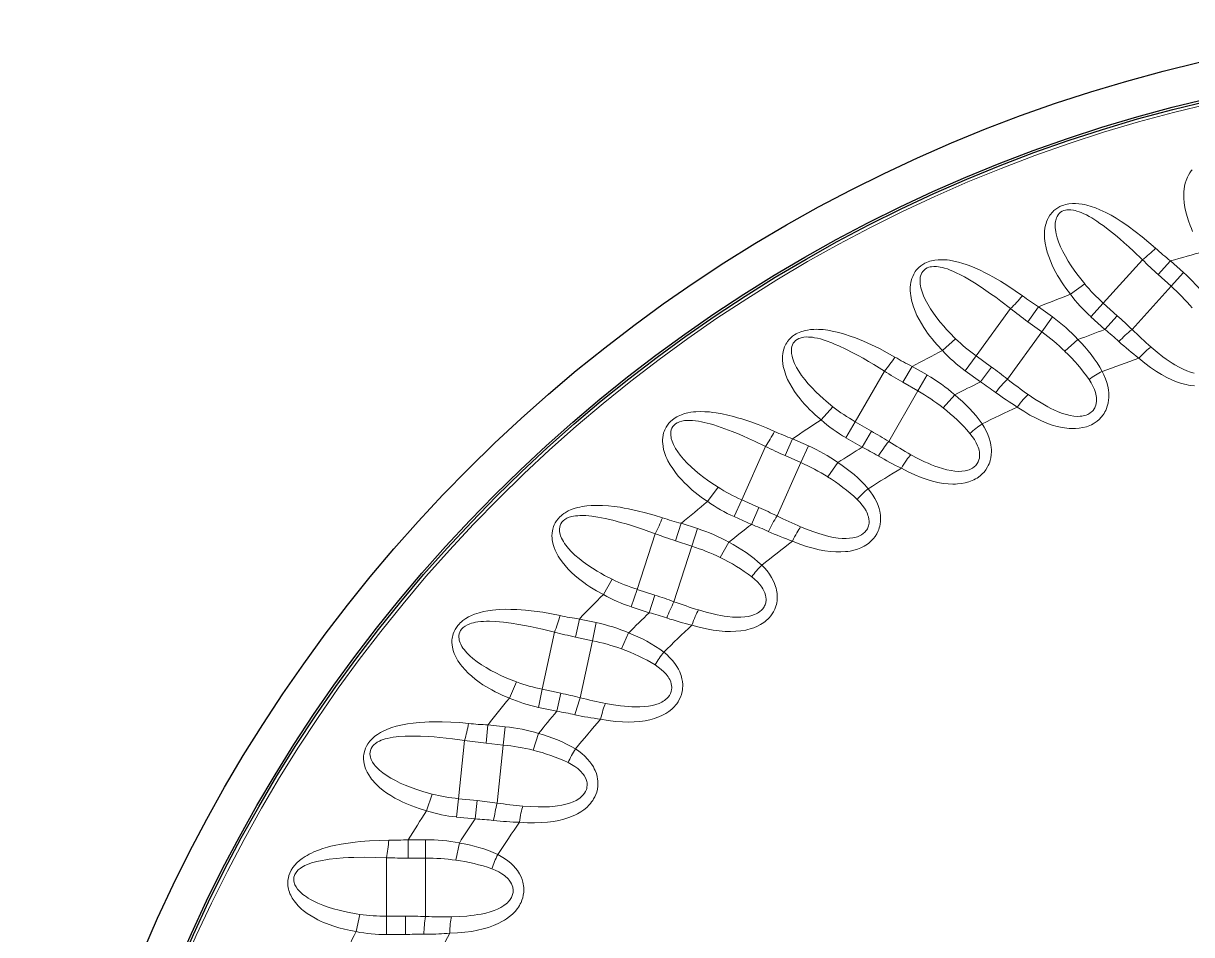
# Model space of a CAD drawing. Extents: x 0 to 297, y 0 to 535.
# Drawn here: x 124.38 to 150.37, y 514.58 to 534.83 of the extents above; entities that cross this region are included whole.
import ezdxf

# ---------------------------------------------------------------- set-up
doc = ezdxf.new("R2010")
doc.units = 0

msp = doc.modelspace()

# ---------------------------------------------------------------- linework, layer by layer
at = {"color": 7, "lineweight": 13, "ltscale": 0.032487}
for p, q in [((149.27, 529.581), (148.401, 528.615)), ((143.53, 527.105), (142.88, 525.98)), ((140.885, 525.431), (140.356, 524.244)), ((134.192, 518.894), (134.056, 517.601))]:
    msp.add_line(p, q, dxfattribs=at)
at = {"color": 7, "lineweight": 13, "ltscale": 0.01025}
for p, q in [((149.896, 529.556), (149.622, 529.251)), ((150.182, 529.299), (149.907, 528.994)), ((148.126, 528.31), (148.401, 528.615)), ((146.96, 528.534), (146.719, 528.202)), ((145.33, 527.11), (145.571, 527.442)), ((140.572, 523.699), (140.739, 524.074)), ((139.011, 523.722), (138.885, 523.332)), ((138.299, 521.735), (138.426, 522.125))]:
    msp.add_line(p, q, dxfattribs=at)
at = {"color": 7, "lineweight": 13, "ltscale": 0.009607}
for p, q in [((149.896, 529.556), (150.182, 529.299)), ((149.622, 529.251), (149.907, 528.994)), ((146.719, 528.202), (147.03, 527.976)), ((144.147, 527.211), (144.48, 527.019)), ((141.488, 525.601), (141.839, 525.444)), ((141.321, 525.226), (141.672, 525.07)), ((138.885, 523.332), (139.25, 523.213)), ((136.745, 521.594), (137.121, 521.514)), ((136.66, 521.193), (137.035, 521.113)), ((134.713, 519.241), (135.095, 519.201)), ((132.938, 516.689), (133.323, 516.689)), ((132.938, 516.279), (133.323, 516.279))]:
    msp.add_line(p, q, dxfattribs=at)
at = {"color": 7, "lineweight": 13, "ltscale": 0.009813}
for p, q in [((147.669, 528.812), (147.987, 529.043)), ((144.823, 527.562), (145.115, 527.824)), ((142.123, 526.021), (142.386, 526.312)), ((139.599, 524.206), (139.83, 524.523)), ((133.348, 517.331), (133.47, 517.704))]:
    msp.add_line(p, q, dxfattribs=at)
at = {"color": 7, "lineweight": 13, "ltscale": 0.032425}
for p, q in [((149.907, 528.994), (149.039, 528.03)), ((147.03, 527.976), (146.268, 526.927)), ((144.275, 526.664), (143.626, 525.54)), ((141.672, 525.07), (141.145, 523.885)), ((139.25, 523.213), (138.849, 521.979)), ((133.323, 516.279), (133.323, 514.982))]:
    msp.add_line(p, q, dxfattribs=at)
at = {"color": 7, "lineweight": 13, "ltscale": 0.010462}
for p, q in [((148.712, 528.335), (148.401, 528.615)), ((140.572, 523.699), (140.19, 523.87)), ((138.299, 521.735), (137.901, 521.864)), ((134.473, 517.557), (134.056, 517.601)), ((134.43, 517.15), (134.013, 517.193))]:
    msp.add_line(p, q, dxfattribs=at)
at = {"color": 7, "lineweight": 13, "ltscale": 0.032486}
for p, q in [((146.335, 528.493), (145.571, 527.442)), ((132.457, 516.289), (132.457, 514.989))]:
    msp.add_line(p, q, dxfattribs=at)
at = {"color": 7, "lineweight": 13, "ltscale": 0.009608}
for p, q in [((146.96, 528.534), (147.271, 528.308)), ((143.942, 526.856), (144.275, 526.664)), ((139.011, 523.722), (139.377, 523.603)), ((134.67, 518.833), (135.052, 518.793))]:
    msp.add_line(p, q, dxfattribs=at)
at = {"color": 7, "lineweight": 13, "ltscale": 0.010249}
for p, q in [((147.271, 528.308), (147.03, 527.976)), ((144.147, 527.211), (143.942, 526.856)), ((145.669, 526.864), (145.91, 527.196)), ((144.48, 527.019), (144.275, 526.664)), ((142.675, 525.625), (142.88, 525.98)), ((143.038, 525.415), (143.242, 525.771)), ((141.488, 525.601), (141.321, 525.226)), ((141.839, 525.444), (141.672, 525.07)), ((140.19, 523.87), (140.356, 524.244)), ((139.377, 523.603), (139.25, 523.213)), ((137.901, 521.864), (138.028, 522.254)), ((136.745, 521.594), (136.66, 521.193)), ((137.121, 521.514), (137.035, 521.113)), ((135.835, 519.631), (135.92, 520.032)), ((136.244, 519.544), (136.33, 519.945)), ((134.013, 517.193), (134.056, 517.601)), ((134.43, 517.15), (134.473, 517.557)), ((132.938, 516.689), (132.938, 516.279)), ((133.323, 516.689), (133.323, 516.279)), ((132.457, 514.579), (132.457, 514.989)), ((132.875, 514.579), (132.875, 514.989))]:
    msp.add_line(p, q, dxfattribs=at)
at = {"color": 7, "lineweight": 13, "ltscale": 0.010461}
for p, q in [((148.437, 528.03), (148.126, 528.31)), ((145.91, 527.196), (145.571, 527.442)), ((145.669, 526.864), (145.33, 527.11)), ((143.242, 525.771), (142.88, 525.98)), ((143.038, 525.415), (142.675, 525.625)), ((140.739, 524.074), (140.356, 524.244)), ((138.426, 522.125), (138.028, 522.254)), ((136.33, 519.945), (135.92, 520.032)), ((136.244, 519.544), (135.835, 519.631)), ((132.875, 514.989), (132.457, 514.989)), ((132.875, 514.579), (132.457, 514.579))]:
    msp.add_line(p, q, dxfattribs=at)
at = {"color": 7, "lineweight": 13, "ltscale": 0.010248}
msp.add_line((148.437, 528.03), (148.712, 528.335), dxfattribs=at)
at = {"color": 7, "lineweight": 13, "ltscale": 0.009748}
for p, q in [((147.837, 527.806), (147.548, 527.545)), ((145.096, 526.579), (144.835, 526.288)), ((142.497, 525.071), (142.269, 524.755)), ((137.842, 521.286), (137.684, 520.93)), ((134.076, 516.616), (133.996, 516.234))]:
    msp.add_line(p, q, dxfattribs=at)
at = {"color": 7, "lineweight": 13, "ltscale": 0.032488}
for p, q in [((138.429, 523.49), (138.028, 522.254)), ((136.19, 521.303), (135.92, 520.032))]:
    msp.add_line(p, q, dxfattribs=at)
at = {"color": 7, "lineweight": 13, "ltscale": 0.009749}
msp.add_line((140.07, 523.301), (139.876, 522.963), dxfattribs=at)
at = {"color": 7, "lineweight": 13, "ltscale": 0.009814}
for p, q in [((137.279, 522.137), (137.475, 522.477)), ((135.188, 519.837), (135.347, 520.195)), ((131.781, 514.646), (131.863, 515.03))]:
    msp.add_line(p, q, dxfattribs=at)
at = {"color": 7, "lineweight": 13, "ltscale": 0.032426}
msp.add_line((137.035, 521.113), (136.766, 519.844), dxfattribs=at)
at = {"color": 7, "lineweight": 13, "ltscale": 0.010251}
for p, q in [((134.713, 519.241), (134.67, 518.833)), ((135.095, 519.201), (135.052, 518.793))]:
    msp.add_line(p, q, dxfattribs=at)
at = {"color": 7, "lineweight": 13, "ltscale": 0.009747}
msp.add_line((135.837, 519.05), (135.717, 518.678), dxfattribs=at)
at = {"color": 7, "lineweight": 13, "ltscale": 0.032424}
msp.add_line((135.052, 518.793), (134.917, 517.503), dxfattribs=at)
at = {"color": 7, "lineweight": 13, "ltscale": 0.002061}
msp.add_line((133.323, 514.982), (133.405, 514.979), dxfattribs=at)
at = {"color": 7, "lineweight": 13, "ltscale": 0.002076}
msp.add_line((133.284, 514.588), (133.367, 514.588), dxfattribs=at)
at = {"color": 7, "lineweight": 13}
for points in [[(150.38, 531.578), (150.357, 531.553), (150.324, 531.51), (150.296, 531.464), (150.271, 531.417), (150.255, 531.381), (150.241, 531.344), (150.221, 531.28), (150.207, 531.215), (150.197, 531.148), (150.193, 531.1), (150.19, 531.052), (150.19, 530.999), (150.192, 530.946), (150.201, 530.845), (150.216, 530.743), (150.237, 530.642), (150.264, 530.542), (150.295, 530.443), (150.331, 530.345), (150.359, 530.275), (150.388, 530.206)], [(149.565, 529.836), (149.417, 529.967), (149.267, 530.092), (149.113, 530.211), (148.957, 530.326), (148.877, 530.38), (148.797, 530.434), (148.687, 530.502), (148.575, 530.568), (148.46, 530.628), (148.392, 530.662), (148.323, 530.693), (148.229, 530.731), (148.132, 530.765), (148.033, 530.793), (147.981, 530.805), (147.929, 530.814), (147.857, 530.824), (147.785, 530.829), (147.712, 530.828), (147.635, 530.821), (147.596, 530.815), (147.558, 530.806), (147.521, 530.796), (147.485, 530.784), (147.435, 530.762), (147.387, 530.736), (147.342, 530.706), (147.301, 530.673), (147.276, 530.648), (147.252, 530.623), (147.23, 530.596), (147.21, 530.568), (147.182, 530.522), (147.158, 530.474), (147.138, 530.425), (147.126, 530.387), (147.116, 530.349), (147.103, 530.283), (147.096, 530.216), (147.093, 530.149), (147.094, 530.101), (147.096, 530.053), (147.101, 530), (147.109, 529.948), (147.128, 529.848), (147.154, 529.748), (147.186, 529.65), (147.223, 529.553), (147.264, 529.458), (147.31, 529.364), (147.345, 529.298), (147.382, 529.232), (147.424, 529.162), (147.468, 529.092), (147.516, 529.02), (147.565, 528.95), (147.669, 528.812)], [(149.27, 529.581), (149.073, 529.77), (148.97, 529.865), (148.867, 529.957), (148.769, 530.042), (148.671, 530.124), (148.535, 530.234), (148.397, 530.339), (148.327, 530.389), (148.257, 530.437), (148.142, 530.51), (148.084, 530.543), (148.026, 530.575), (147.966, 530.604), (147.907, 530.63), (147.861, 530.648), (147.814, 530.663), (147.774, 530.674), (147.735, 530.683), (147.676, 530.69), (147.618, 530.692), (147.59, 530.69), (147.562, 530.685), (147.521, 530.674), (147.482, 530.657), (147.448, 530.635), (147.417, 530.608), (147.393, 530.578), (147.373, 530.545), (147.357, 530.51), (147.349, 530.485), (147.342, 530.459), (147.336, 530.427), (147.333, 530.394), (147.331, 530.334), (147.333, 530.292), (147.337, 530.25), (147.344, 530.204), (147.353, 530.158), (147.377, 530.068), (147.406, 529.979), (147.45, 529.871), (147.501, 529.764), (147.557, 529.657), (147.619, 529.552), (147.685, 529.448), (147.756, 529.345), (147.811, 529.269), (147.868, 529.193), (147.987, 529.043)], [(146.602, 528.778), (146.441, 528.892), (146.278, 529.001), (146.113, 529.104), (145.946, 529.201), (145.861, 529.248), (145.775, 529.292), (145.659, 529.349), (145.54, 529.402), (145.42, 529.451), (145.349, 529.477), (145.277, 529.5), (145.179, 529.529), (145.079, 529.552), (144.978, 529.569), (144.925, 529.576), (144.872, 529.58), (144.8, 529.582), (144.727, 529.579), (144.655, 529.571), (144.58, 529.556), (144.541, 529.546), (144.504, 529.533), (144.469, 529.519), (144.434, 529.503), (144.387, 529.477), (144.342, 529.446), (144.3, 529.411), (144.263, 529.374), (144.24, 529.347), (144.219, 529.319), (144.2, 529.29), (144.183, 529.26), (144.16, 529.211), (144.141, 529.161), (144.127, 529.11), (144.119, 529.071), (144.113, 529.032), (144.107, 528.965), (144.106, 528.898), (144.11, 528.831), (144.116, 528.783), (144.124, 528.736), (144.134, 528.684), (144.147, 528.632), (144.177, 528.535), (144.213, 528.439), (144.255, 528.344), (144.302, 528.252), (144.353, 528.161), (144.408, 528.073), (144.45, 528.011), (144.493, 527.95), (144.543, 527.884), (144.594, 527.819), (144.649, 527.753), (144.706, 527.688), (144.823, 527.562)], [(146.335, 528.493), (146.119, 528.661), (146.007, 528.745), (145.894, 528.826), (145.789, 528.9), (145.683, 528.971), (145.536, 529.066), (145.387, 529.156), (145.313, 529.199), (145.237, 529.239), (145.116, 529.299), (145.055, 529.327), (144.993, 529.352), (144.931, 529.375), (144.869, 529.394), (144.822, 529.407), (144.774, 529.417), (144.733, 529.424), (144.693, 529.429), (144.634, 529.43), (144.576, 529.426), (144.548, 529.42), (144.52, 529.413), (144.481, 529.398), (144.444, 529.377), (144.412, 529.351), (144.385, 529.321), (144.364, 529.289), (144.348, 529.254), (144.336, 529.217), (144.33, 529.191), (144.326, 529.165), (144.323, 529.133), (144.323, 529.1), (144.327, 529.039), (144.334, 528.998), (144.342, 528.957), (144.354, 528.912), (144.368, 528.867), (144.401, 528.78), (144.44, 528.695), (144.495, 528.592), (144.556, 528.491), (144.624, 528.391), (144.696, 528.292), (144.773, 528.196), (144.853, 528.101), (144.916, 528.03), (144.981, 527.961), (145.115, 527.824)], [(143.765, 527.416), (143.593, 527.513), (143.42, 527.604), (143.245, 527.689), (143.068, 527.768), (142.979, 527.806), (142.889, 527.841), (142.768, 527.885), (142.644, 527.926), (142.519, 527.961), (142.446, 527.98), (142.372, 527.996), (142.272, 528.014), (142.17, 528.027), (142.067, 528.033), (142.014, 528.034), (141.961, 528.033), (141.889, 528.027), (141.817, 528.017), (141.746, 528.002), (141.673, 527.979), (141.636, 527.964), (141.6, 527.948), (141.566, 527.93), (141.534, 527.911), (141.489, 527.879), (141.448, 527.844), (141.41, 527.805), (141.377, 527.764), (141.357, 527.735), (141.339, 527.705), (141.323, 527.674), (141.309, 527.642), (141.291, 527.591), (141.278, 527.54), (141.269, 527.487), (141.265, 527.448), (141.263, 527.409), (141.264, 527.341), (141.271, 527.275), (141.282, 527.208), (141.293, 527.161), (141.305, 527.115), (141.321, 527.065), (141.339, 527.015), (141.379, 526.921), (141.425, 526.829), (141.477, 526.739), (141.533, 526.652), (141.593, 526.568), (141.657, 526.485), (141.705, 526.428), (141.755, 526.372), (141.811, 526.311), (141.868, 526.252), (141.93, 526.192), (141.993, 526.133), (142.123, 526.021)], [(143.53, 527.105), (143.297, 527.25), (143.177, 527.321), (143.057, 527.39), (142.944, 527.452), (142.831, 527.512), (142.675, 527.591), (142.518, 527.665), (142.439, 527.7), (142.36, 527.732), (142.233, 527.779), (142.169, 527.8), (142.106, 527.819), (142.042, 527.835), (141.978, 527.848), (141.929, 527.856), (141.88, 527.861), (141.839, 527.863), (141.798, 527.864), (141.74, 527.859), (141.683, 527.848), (141.655, 527.84), (141.629, 527.83), (141.591, 527.811), (141.557, 527.786), (141.528, 527.757), (141.504, 527.725), (141.486, 527.69), (141.474, 527.654), (141.465, 527.616), (141.462, 527.59), (141.461, 527.563), (141.462, 527.531), (141.465, 527.498), (141.476, 527.438), (141.486, 527.398), (141.499, 527.358), (141.516, 527.314), (141.534, 527.271), (141.576, 527.188), (141.624, 527.107), (141.689, 527.011), (141.761, 526.916), (141.838, 526.824), (141.921, 526.734), (142.007, 526.646), (142.097, 526.56), (142.167, 526.496), (142.239, 526.434), (142.386, 526.312)], [(150.42, 527.058), (150.342, 527.08), (150.261, 527.109), (150.177, 527.145), (150.088, 527.19), (149.995, 527.243), (149.932, 527.282), (149.866, 527.326), (149.798, 527.373), (149.727, 527.425), (149.598, 527.526), (149.463, 527.64)], [(150.429, 526.779), (150.343, 526.787), (150.293, 526.795), (150.242, 526.805), (150.138, 526.832), (150.031, 526.868), (149.922, 526.912), (149.811, 526.965), (149.698, 527.027), (149.582, 527.098), (149.454, 527.184), (149.325, 527.281), (149.192, 527.39)], [(148.377, 527.098), (148.414, 527.019), (148.449, 526.936), (148.477, 526.851), (148.499, 526.768), (148.513, 526.69), (148.52, 526.618), (148.522, 526.553), (148.521, 526.508), (148.518, 526.466), (148.506, 526.393), (148.49, 526.328), (148.47, 526.272), (148.454, 526.233), (148.436, 526.198), (148.417, 526.165), (148.397, 526.134), (148.353, 526.078), (148.306, 526.03), (148.263, 525.993), (148.218, 525.96), (148.172, 525.932), (148.137, 525.914), (148.101, 525.897), (148.063, 525.882), (148.024, 525.869), (147.946, 525.848), (147.865, 525.835), (147.781, 525.828), (147.694, 525.827), (147.643, 525.83), (147.591, 525.835), (147.485, 525.85), (147.376, 525.875), (147.263, 525.907), (147.146, 525.948), (147.027, 525.998), (146.904, 526.056), (146.769, 526.129), (146.63, 526.212), (146.487, 526.307)], [(148.085, 526.917), (148.129, 526.846), (148.169, 526.771), (148.202, 526.696), (148.225, 526.628), (148.235, 526.591), (148.242, 526.558), (148.247, 526.521), (148.25, 526.487), (148.249, 526.434), (148.244, 526.388), (148.234, 526.349), (148.222, 526.314), (148.212, 526.291), (148.2, 526.27), (148.173, 526.232), (148.157, 526.213), (148.139, 526.196), (148.101, 526.167), (148.059, 526.144), (148.016, 526.126), (147.986, 526.117), (147.955, 526.11), (147.922, 526.104), (147.888, 526.101), (147.817, 526.099), (147.742, 526.105), (147.662, 526.118), (147.579, 526.138), (147.491, 526.166), (147.398, 526.201), (147.301, 526.244), (147.233, 526.277), (147.163, 526.313), (147.09, 526.353), (147.015, 526.397), (146.876, 526.484), (146.73, 526.583)], [(141.086, 525.765), (140.905, 525.844), (140.723, 525.916), (140.541, 525.982), (140.357, 526.043), (140.264, 526.07), (140.171, 526.096), (140.045, 526.127), (139.919, 526.155), (139.791, 526.177), (139.716, 526.188), (139.64, 526.196), (139.539, 526.203), (139.436, 526.206), (139.333, 526.202), (139.281, 526.197), (139.228, 526.19), (139.157, 526.177), (139.087, 526.159), (139.017, 526.136), (138.947, 526.106), (138.912, 526.088), (138.877, 526.068), (138.846, 526.047), (138.816, 526.024), (138.774, 525.988), (138.737, 525.948), (138.704, 525.906), (138.675, 525.861), (138.658, 525.83), (138.643, 525.799), (138.631, 525.766), (138.62, 525.734), (138.608, 525.681), (138.6, 525.628), (138.597, 525.575), (138.597, 525.535), (138.599, 525.496), (138.607, 525.429), (138.62, 525.364), (138.639, 525.299), (138.654, 525.253), (138.671, 525.208), (138.693, 525.16), (138.716, 525.112), (138.765, 525.023), (138.821, 524.937), (138.881, 524.853), (138.946, 524.772), (139.015, 524.694), (139.087, 524.619), (139.141, 524.567), (139.196, 524.516), (139.258, 524.462), (139.322, 524.409), (139.389, 524.356), (139.458, 524.304), (139.599, 524.206)], [(140.885, 525.431), (140.639, 525.551), (140.511, 525.609), (140.385, 525.665), (140.266, 525.715), (140.147, 525.763), (139.984, 525.825), (139.82, 525.882), (139.738, 525.909), (139.656, 525.933), (139.525, 525.966), (139.459, 525.98), (139.394, 525.992), (139.329, 526.001), (139.264, 526.008), (139.215, 526.01), (139.166, 526.01), (139.124, 526.009), (139.084, 526.005), (139.026, 525.994), (138.97, 525.977), (138.944, 525.966), (138.919, 525.954), (138.883, 525.93), (138.852, 525.902), (138.826, 525.871), (138.805, 525.836), (138.791, 525.8), (138.782, 525.762), (138.778, 525.724), (138.778, 525.697), (138.78, 525.67), (138.784, 525.638), (138.791, 525.606), (138.808, 525.548), (138.822, 525.509), (138.839, 525.471), (138.86, 525.429), (138.883, 525.388), (138.933, 525.31), (138.989, 525.234), (139.064, 525.145), (139.145, 525.059), (139.232, 524.975), (139.323, 524.894), (139.419, 524.815), (139.517, 524.739), (139.593, 524.683), (139.671, 524.629), (139.83, 524.523)], [(145.706, 525.93), (145.752, 525.856), (145.794, 525.778), (145.832, 525.696), (145.862, 525.615), (145.884, 525.539), (145.899, 525.468), (145.908, 525.404), (145.911, 525.359), (145.912, 525.317), (145.908, 525.243), (145.899, 525.177), (145.885, 525.119), (145.873, 525.079), (145.859, 525.042), (145.843, 525.007), (145.827, 524.974), (145.789, 524.914), (145.748, 524.861), (145.709, 524.82), (145.667, 524.783), (145.624, 524.75), (145.591, 524.728), (145.557, 524.708), (145.521, 524.689), (145.484, 524.672), (145.408, 524.643), (145.329, 524.621), (145.246, 524.605), (145.16, 524.596), (145.109, 524.593), (145.057, 524.592), (144.95, 524.597), (144.838, 524.609), (144.723, 524.63), (144.603, 524.659), (144.479, 524.696), (144.351, 524.741), (144.208, 524.799), (144.061, 524.867), (143.909, 524.946)], [(145.434, 525.72), (145.486, 525.654), (145.534, 525.584), (145.574, 525.513), (145.605, 525.447), (145.618, 525.412), (145.628, 525.38), (145.637, 525.343), (145.644, 525.31), (145.649, 525.257), (145.648, 525.211), (145.643, 525.171), (145.634, 525.135), (145.626, 525.111), (145.617, 525.089), (145.594, 525.049), (145.579, 525.028), (145.564, 525.009), (145.529, 524.976), (145.49, 524.949), (145.449, 524.927), (145.42, 524.914), (145.39, 524.904), (145.358, 524.895), (145.324, 524.888), (145.254, 524.879), (145.179, 524.877), (145.098, 524.882), (145.013, 524.893), (144.923, 524.911), (144.827, 524.937), (144.725, 524.969), (144.655, 524.994), (144.581, 525.023), (144.505, 525.056), (144.425, 525.091), (144.278, 525.163), (144.122, 525.247)], [(143.172, 524.49), (143.225, 524.422), (143.276, 524.348), (143.321, 524.271), (143.36, 524.193), (143.39, 524.12), (143.412, 524.051), (143.428, 523.988), (143.436, 523.944), (143.441, 523.902), (143.445, 523.828), (143.443, 523.762), (143.435, 523.702), (143.427, 523.661), (143.417, 523.622), (143.405, 523.586), (143.392, 523.552), (143.361, 523.489), (143.325, 523.431), (143.291, 523.386), (143.253, 523.345), (143.214, 523.308), (143.183, 523.282), (143.152, 523.259), (143.117, 523.236), (143.082, 523.215), (143.01, 523.179), (142.934, 523.149), (142.853, 523.125), (142.768, 523.106), (142.718, 523.098), (142.666, 523.092), (142.559, 523.085), (142.447, 523.086), (142.33, 523.094), (142.208, 523.11), (142.08, 523.134), (141.948, 523.166), (141.801, 523.209), (141.647, 523.261), (141.488, 523.324)], [(142.924, 524.253), (142.982, 524.193), (143.037, 524.128), (143.085, 524.062), (143.122, 524), (143.138, 523.966), (143.152, 523.934), (143.165, 523.899), (143.175, 523.867), (143.185, 523.815), (143.189, 523.769), (143.189, 523.728), (143.184, 523.692), (143.178, 523.667), (143.171, 523.644), (143.153, 523.602), (143.14, 523.58), (143.127, 523.56), (143.095, 523.523), (143.06, 523.492), (143.021, 523.465), (142.994, 523.45), (142.965, 523.437), (142.934, 523.424), (142.901, 523.414), (142.832, 523.398), (142.758, 523.388), (142.677, 523.384), (142.591, 523.386), (142.5, 523.395), (142.402, 523.41), (142.297, 523.432), (142.224, 523.45), (142.148, 523.471), (142.069, 523.495), (141.986, 523.522), (141.832, 523.578), (141.668, 523.645)], [(138.595, 523.843), (138.407, 523.902), (138.218, 523.955), (138.03, 524.002), (137.84, 524.043), (137.745, 524.061), (137.65, 524.077), (137.522, 524.095), (137.393, 524.109), (137.263, 524.118), (137.187, 524.12), (137.111, 524.121), (137.01, 524.117), (136.908, 524.109), (136.806, 524.094), (136.754, 524.084), (136.702, 524.071), (136.633, 524.051), (136.565, 524.026), (136.498, 523.996), (136.431, 523.958), (136.398, 523.937), (136.366, 523.913), (136.337, 523.889), (136.31, 523.863), (136.272, 523.823), (136.239, 523.78), (136.21, 523.734), (136.186, 523.687), (136.173, 523.654), (136.162, 523.621), (136.153, 523.588), (136.146, 523.554), (136.139, 523.5), (136.136, 523.447), (136.139, 523.394), (136.143, 523.354), (136.149, 523.315), (136.164, 523.25), (136.184, 523.186), (136.209, 523.124), (136.229, 523.08), (136.251, 523.037), (136.277, 522.991), (136.305, 522.946), (136.364, 522.862), (136.428, 522.782), (136.497, 522.706), (136.57, 522.632), (136.647, 522.562), (136.727, 522.495), (136.786, 522.448), (136.846, 522.404), (136.913, 522.356), (136.982, 522.311), (137.055, 522.264), (137.129, 522.22), (137.279, 522.137)], [(138.429, 523.49), (138.172, 523.583), (138.039, 523.628), (137.907, 523.67), (137.784, 523.708), (137.661, 523.743), (137.492, 523.788), (137.323, 523.828), (137.239, 523.845), (137.155, 523.86), (137.021, 523.88), (136.954, 523.887), (136.888, 523.892), (136.822, 523.894), (136.757, 523.894), (136.708, 523.891), (136.659, 523.886), (136.618, 523.88), (136.578, 523.872), (136.522, 523.855), (136.468, 523.833), (136.443, 523.819), (136.419, 523.804), (136.386, 523.777), (136.358, 523.746), (136.335, 523.712), (136.319, 523.675), (136.309, 523.638), (136.304, 523.6), (136.304, 523.561), (136.307, 523.534), (136.311, 523.508), (136.319, 523.476), (136.328, 523.445), (136.351, 523.389), (136.37, 523.352), (136.391, 523.315), (136.416, 523.276), (136.443, 523.237), (136.501, 523.165), (136.565, 523.096), (136.648, 523.015), (136.738, 522.938), (136.833, 522.863), (136.933, 522.792), (137.035, 522.724), (137.142, 522.659), (137.223, 522.611), (137.306, 522.565), (137.475, 522.477)], [(140.802, 522.794), (140.862, 522.731), (140.921, 522.662), (140.974, 522.59), (141.02, 522.518), (141.058, 522.448), (141.087, 522.382), (141.109, 522.32), (141.122, 522.277), (141.131, 522.237), (141.143, 522.163), (141.148, 522.097), (141.147, 522.037), (141.143, 521.995), (141.137, 521.956), (141.129, 521.919), (141.119, 521.883), (141.095, 521.817), (141.065, 521.756), (141.036, 521.708), (141.003, 521.663), (140.968, 521.621), (140.94, 521.593), (140.911, 521.566), (140.879, 521.54), (140.846, 521.516), (140.778, 521.472), (140.706, 521.434), (140.628, 521.402), (140.546, 521.374), (140.496, 521.361), (140.446, 521.35), (140.34, 521.332), (140.228, 521.321), (140.111, 521.317), (139.988, 521.32), (139.859, 521.331), (139.724, 521.348), (139.573, 521.375), (139.414, 521.411), (139.249, 521.457)], [(140.58, 522.531), (140.645, 522.477), (140.706, 522.418), (140.76, 522.358), (140.804, 522.3), (140.824, 522.268), (140.841, 522.238), (140.857, 522.205), (140.87, 522.174), (140.886, 522.123), (140.895, 522.078), (140.898, 522.037), (140.898, 522.001), (140.895, 521.975), (140.89, 521.952), (140.876, 521.908), (140.866, 521.885), (140.855, 521.863), (140.827, 521.823), (140.795, 521.789), (140.759, 521.758), (140.734, 521.74), (140.707, 521.724), (140.677, 521.708), (140.645, 521.694), (140.579, 521.671), (140.506, 521.653), (140.426, 521.641), (140.34, 521.635), (140.248, 521.634), (140.149, 521.639), (140.043, 521.649), (139.968, 521.659), (139.891, 521.672), (139.809, 521.688), (139.724, 521.707), (139.565, 521.746), (139.395, 521.796)], [(136.318, 521.671), (136.125, 521.71), (135.932, 521.744), (135.739, 521.771), (135.547, 521.791), (135.45, 521.799), (135.354, 521.805), (135.224, 521.809), (135.095, 521.81), (134.965, 521.805), (134.889, 521.8), (134.814, 521.792), (134.713, 521.778), (134.612, 521.759), (134.513, 521.734), (134.462, 521.718), (134.412, 521.7), (134.345, 521.673), (134.28, 521.641), (134.217, 521.604), (134.154, 521.56), (134.124, 521.535), (134.094, 521.508), (134.068, 521.481), (134.043, 521.452), (134.01, 521.408), (133.982, 521.362), (133.958, 521.314), (133.939, 521.264), (133.929, 521.23), (133.921, 521.196), (133.916, 521.162), (133.912, 521.128), (133.911, 521.074), (133.914, 521.02), (133.922, 520.968), (133.93, 520.929), (133.941, 520.891), (133.963, 520.828), (133.989, 520.766), (134.021, 520.706), (134.045, 520.665), (134.072, 520.625), (134.102, 520.582), (134.135, 520.54), (134.202, 520.463), (134.274, 520.39), (134.351, 520.321), (134.431, 520.255), (134.515, 520.193), (134.601, 520.135), (134.664, 520.095), (134.729, 520.057), (134.801, 520.017), (134.874, 519.978), (134.951, 519.94), (135.029, 519.904), (135.188, 519.837)], [(136.19, 521.303), (135.925, 521.368), (135.788, 521.399), (135.652, 521.427), (135.526, 521.452), (135.4, 521.474), (135.227, 521.501), (135.055, 521.523), (134.969, 521.531), (134.884, 521.538), (134.749, 521.543), (134.682, 521.543), (134.615, 521.541), (134.55, 521.537), (134.485, 521.53), (134.436, 521.522), (134.388, 521.512), (134.348, 521.502), (134.309, 521.489), (134.255, 521.467), (134.204, 521.439), (134.18, 521.423), (134.158, 521.405), (134.128, 521.375), (134.104, 521.341), (134.085, 521.305), (134.072, 521.266), (134.066, 521.228), (134.065, 521.19), (134.069, 521.151), (134.074, 521.125), (134.082, 521.099), (134.092, 521.068), (134.105, 521.038), (134.134, 520.985), (134.156, 520.95), (134.181, 520.916), (134.21, 520.88), (134.241, 520.844), (134.306, 520.778), (134.377, 520.716), (134.469, 520.644), (134.566, 520.577), (134.669, 520.513), (134.775, 520.452), (134.884, 520.395), (134.996, 520.341), (135.082, 520.303), (135.17, 520.266), (135.347, 520.195)], [(138.623, 520.858), (138.689, 520.802), (138.754, 520.74), (138.815, 520.674), (138.868, 520.607), (138.913, 520.541), (138.949, 520.478), (138.978, 520.419), (138.995, 520.378), (139.008, 520.339), (139.028, 520.267), (139.039, 520.202), (139.045, 520.142), (139.045, 520.1), (139.043, 520.06), (139.039, 520.022), (139.033, 519.986), (139.016, 519.917), (138.993, 519.854), (138.969, 519.802), (138.941, 519.755), (138.91, 519.71), (138.885, 519.679), (138.859, 519.649), (138.831, 519.62), (138.801, 519.592), (138.737, 519.542), (138.669, 519.496), (138.595, 519.456), (138.516, 519.42), (138.468, 519.402), (138.419, 519.385), (138.316, 519.356), (138.206, 519.334), (138.09, 519.317), (137.967, 519.308), (137.837, 519.305), (137.702, 519.308), (137.548, 519.319), (137.387, 519.339), (137.218, 519.367)], [(138.43, 520.574), (138.499, 520.527), (138.567, 520.475), (138.627, 520.42), (138.676, 520.367), (138.699, 520.338), (138.719, 520.31), (138.739, 520.279), (138.755, 520.249), (138.777, 520.2), (138.79, 520.156), (138.798, 520.116), (138.801, 520.08), (138.8, 520.054), (138.798, 520.03), (138.789, 519.985), (138.782, 519.961), (138.772, 519.938), (138.749, 519.896), (138.721, 519.858), (138.688, 519.824), (138.665, 519.804), (138.64, 519.784), (138.612, 519.766), (138.582, 519.749), (138.518, 519.719), (138.447, 519.693), (138.369, 519.673), (138.285, 519.657), (138.193, 519.647), (138.094, 519.641), (137.987, 519.641), (137.912, 519.643), (137.834, 519.648), (137.751, 519.655), (137.664, 519.664), (137.502, 519.687), (137.327, 519.719)], [(134.281, 519.273), (134.084, 519.292), (133.889, 519.305), (133.694, 519.311), (133.501, 519.312), (133.404, 519.31), (133.307, 519.305), (133.179, 519.296), (133.05, 519.283), (132.921, 519.265), (132.846, 519.252), (132.772, 519.236), (132.673, 519.212), (132.575, 519.182), (132.479, 519.147), (132.43, 519.126), (132.382, 519.103), (132.318, 519.069), (132.257, 519.03), (132.198, 518.987), (132.14, 518.936), (132.113, 518.908), (132.086, 518.878), (132.063, 518.849), (132.041, 518.818), (132.013, 518.771), (131.989, 518.722), (131.971, 518.671), (131.957, 518.62), (131.951, 518.585), (131.947, 518.55), (131.945, 518.516), (131.945, 518.481), (131.949, 518.427), (131.958, 518.375), (131.971, 518.323), (131.984, 518.285), (131.998, 518.249), (132.026, 518.188), (132.059, 518.13), (132.097, 518.074), (132.125, 518.035), (132.156, 517.998), (132.191, 517.958), (132.228, 517.92), (132.302, 517.85), (132.382, 517.785), (132.465, 517.724), (132.552, 517.668), (132.642, 517.615), (132.734, 517.566), (132.801, 517.533), (132.869, 517.502), (132.945, 517.469), (133.021, 517.439), (133.102, 517.409), (133.184, 517.381), (133.348, 517.331)], [(134.192, 518.894), (133.921, 518.931), (133.782, 518.947), (133.644, 518.961), (133.516, 518.972), (133.388, 518.981), (133.213, 518.99), (133.04, 518.994), (132.954, 518.993), (132.869, 518.991), (132.733, 518.982), (132.667, 518.975), (132.601, 518.966), (132.536, 518.955), (132.472, 518.941), (132.425, 518.928), (132.378, 518.913), (132.339, 518.899), (132.302, 518.882), (132.25, 518.854), (132.202, 518.821), (132.181, 518.803), (132.161, 518.783), (132.134, 518.75), (132.113, 518.713), (132.098, 518.675), (132.089, 518.635), (132.087, 518.597), (132.09, 518.559), (132.098, 518.521), (132.106, 518.495), (132.116, 518.471), (132.13, 518.441), (132.146, 518.413), (132.18, 518.362), (132.206, 518.33), (132.234, 518.299), (132.267, 518.266), (132.302, 518.233), (132.373, 518.175), (132.45, 518.12), (132.549, 518.059), (132.653, 518.002), (132.761, 517.949), (132.873, 517.9), (132.988, 517.855), (133.105, 517.813), (133.195, 517.783), (133.285, 517.755), (133.47, 517.704)], [(136.658, 518.706), (136.73, 518.657), (136.801, 518.602), (136.868, 518.543), (136.928, 518.481), (136.98, 518.42), (137.022, 518.362), (137.057, 518.306), (137.078, 518.267), (137.096, 518.229), (137.123, 518.16), (137.141, 518.096), (137.152, 518.037), (137.157, 517.995), (137.159, 517.956), (137.159, 517.918), (137.157, 517.881), (137.147, 517.811), (137.131, 517.745), (137.112, 517.692), (137.089, 517.641), (137.063, 517.594), (137.042, 517.56), (137.019, 517.528), (136.994, 517.496), (136.967, 517.465), (136.909, 517.408), (136.846, 517.356), (136.777, 517.308), (136.702, 517.264), (136.657, 517.241), (136.609, 517.219), (136.509, 517.18), (136.402, 517.146), (136.288, 517.118), (136.167, 517.095), (136.039, 517.078), (135.904, 517.068), (135.75, 517.063), (135.588, 517.065), (135.417, 517.076)], [(136.495, 518.403), (136.569, 518.364), (136.642, 518.319), (136.708, 518.271), (136.762, 518.223), (136.788, 518.196), (136.811, 518.171), (136.834, 518.141), (136.853, 518.114), (136.879, 518.067), (136.898, 518.025), (136.909, 517.986), (136.916, 517.95), (136.918, 517.925), (136.919, 517.9), (136.915, 517.854), (136.909, 517.83), (136.903, 517.806), (136.884, 517.762), (136.86, 517.721), (136.831, 517.684), (136.81, 517.661), (136.787, 517.639), (136.761, 517.618), (136.733, 517.598), (136.673, 517.561), (136.605, 517.529), (136.529, 517.5), (136.447, 517.476), (136.357, 517.456), (136.259, 517.44), (136.153, 517.428), (136.078, 517.423), (136, 517.419), (135.916, 517.418), (135.829, 517.418), (135.665, 517.424), (135.489, 517.437)], [(132.505, 516.675), (132.291, 516.673), (132.079, 516.664), (131.867, 516.648), (131.76, 516.636), (131.652, 516.623), (131.55, 516.608), (131.449, 516.591), (131.294, 516.56), (131.217, 516.542), (131.141, 516.521), (131.04, 516.491), (130.939, 516.456), (130.84, 516.416), (130.786, 516.391), (130.732, 516.364), (130.687, 516.34), (130.644, 516.314), (130.581, 516.272), (130.521, 516.225), (130.464, 516.174)], [(130.464, 516.174), (130.417, 516.124), (130.375, 516.069), (130.337, 516.01), (130.306, 515.947), (130.286, 515.895), (130.272, 515.841), (130.263, 515.786), (130.26, 515.732), (130.26, 515.696), (130.263, 515.661), (130.268, 515.626), (130.275, 515.592), (130.284, 515.557), (130.294, 515.524), (130.308, 515.488), (130.324, 515.453), (130.359, 515.389), (130.399, 515.328), (130.428, 515.29), (130.459, 515.254), (130.492, 515.218), (130.527, 515.183), (130.565, 515.148), (130.605, 515.115), (130.688, 515.052), (130.776, 514.995), (130.867, 514.942), (130.928, 514.911), (130.99, 514.881), (131.057, 514.851), (131.124, 514.824), (131.258, 514.775), (131.394, 514.733), (131.522, 514.7), (131.651, 514.671), (131.781, 514.646)], [(132.457, 516.289), (132.208, 516.297), (131.964, 516.299), (131.725, 516.295), (131.607, 516.29), (131.489, 516.283), (131.334, 516.271), (131.179, 516.254), (131.103, 516.243), (131.027, 516.23), (130.907, 516.205), (130.847, 516.189), (130.789, 516.172), (130.733, 516.153), (130.677, 516.131), (130.637, 516.112), (130.599, 516.092), (130.566, 516.072), (130.534, 516.05)], [(134.929, 516.359), (135.005, 516.318), (135.082, 516.271), (135.155, 516.219), (135.221, 516.164), (135.278, 516.109), (135.327, 516.056), (135.367, 516.004), (135.392, 515.967), (135.414, 515.931), (135.448, 515.865), (135.473, 515.804), (135.49, 515.746), (135.499, 515.705), (135.506, 515.666), (135.51, 515.628), (135.511, 515.591), (135.509, 515.521), (135.499, 515.454), (135.486, 515.399), (135.469, 515.346), (135.448, 515.296), (135.43, 515.26), (135.411, 515.226), (135.389, 515.191), (135.366, 515.158), (135.314, 515.095), (135.257, 515.037), (135.193, 514.982), (135.123, 514.93), (135.08, 514.903), (135.036, 514.876), (134.94, 514.826), (134.838, 514.781), (134.727, 514.741), (134.609, 514.706), (134.483, 514.676), (134.35, 514.651), (134.197, 514.631), (134.036, 514.616), (133.865, 514.609)], [(130.534, 516.05), (130.493, 516.016), (130.458, 515.979), (130.442, 515.958), (130.428, 515.935), (130.417, 515.914), (130.407, 515.892), (130.397, 515.853), (130.392, 515.813), (130.394, 515.774), (130.402, 515.735), (130.409, 515.71), (130.419, 515.686), (130.444, 515.638), (130.478, 515.59), (130.517, 515.544), (130.561, 515.501), (130.595, 515.473), (130.63, 515.446), (130.672, 515.417), (130.716, 515.388), (130.762, 515.361), (130.809, 515.335), (130.867, 515.306), (130.927, 515.279), (131.04, 515.233), (131.157, 515.191), (131.277, 515.154), (131.4, 515.121), (131.493, 515.099), (131.588, 515.078), (131.781, 515.043), (131.863, 515.03)], [(134.799, 516.042), (134.876, 516.01), (134.953, 515.973), (135.023, 515.932), (135.082, 515.89), (135.112, 515.867), (135.137, 515.843), (135.163, 515.817), (135.185, 515.791), (135.216, 515.748), (135.238, 515.707), (135.254, 515.67), (135.264, 515.635), (135.269, 515.61), (135.272, 515.586), (135.273, 515.54), (135.27, 515.515), (135.266, 515.49), (135.252, 515.445), (135.233, 515.402), (135.208, 515.361), (135.189, 515.337), (135.168, 515.313), (135.145, 515.289), (135.119, 515.266), (135.063, 515.223), (134.999, 515.183), (134.927, 515.147), (134.847, 515.115), (134.76, 515.085), (134.664, 515.059), (134.56, 515.036), (134.486, 515.023), (134.408, 515.011), (134.326, 515.001), (134.239, 514.992), (134.075, 514.981), (133.898, 514.975)]]:
    msp.add_lwpolyline(points, dxfattribs=at)
at = {"color": 7, "lineweight": 30}
for radius in [33.8, 32.975, 32.925]:
    msp.add_circle((158.177, 501.034), radius, dxfattribs=at)
at = {"color": 7, "lineweight": 13}
msp.add_circle((158.177, 501.034), 32.857, dxfattribs=at)
for centre, radius, start, end in [((147.383, 532.046), 3.105, 307.441, 314.6382), ((153.531, 534.185), 5.886, 227.6403, 231.8616), ((158.177, 501.034), 29.699, 104.721, 106.1905), ((157.408, 537.9), 11.637, 225.6352, 228.0076), ((147.71, 526.52), 3.719, 36.6719, 48.3496), ((151.1, 531.646), 4.059, 219.8928, 228.3096), ((146.754, 525.451), 4.742, 40.1693, 48.3246), ((144.2, 530.748), 3.105, 313.441, 320.6382), ((150.091, 533.518), 5.886, 233.6403, 237.8616), ((158.177, 501.034), 29.699, 110.721, 112.1905), ((150.314, 530.766), 3.288, 216.4557, 228.3123), ((153.558, 537.618), 11.637, 231.6352, 234.0076), ((145.103, 525.286), 3.719, 42.6719, 54.3496), ((139.72, 518.349), 13.438, 46.0912, 47.9999), ((147.939, 530.738), 4.058, 225.8928, 234.3097), ((144.264, 524.124), 4.742, 46.1693, 54.3246), ((158.177, 501.034), 28.699, 109.8385, 111.1174), ((143.916, 522.466), 7.17, 47.6341, 50.9004), ((151.55, 524.994), 3.94, 129.5932, 135.3455), ((156.84, 536.076), 11.206, 225.8879, 228.831), ((145.61, 525.544), 3.174, 29.3212, 45.4463), ((153.486, 532.959), 7.032, 227.6321, 232.37), ((141.171, 529.124), 3.105, 319.441, 326.6382), ((146.74, 532.495), 5.886, 239.6403, 243.8616), ((158.177, 501.034), 29.699, 116.721, 118.1905), ((147.249, 529.781), 3.288, 222.4557, 234.3125), ((144.779, 524.627), 4.022, 34.7087, 46.4902), ((158.177, 501.034), 27.845, 108.8242, 110.6076), ((149.759, 536.934), 11.636, 237.6351, 240.0078), ((138.011, 516.325), 13.438, 52.0912, 53.9999), ((149.228, 525.389), 1.909, 116.4884, 126.8102), ((142.64, 523.786), 3.719, 48.6721, 60.3496), ((158.177, 501.034), 28.699, 115.8385, 117.1174), ((141.754, 520.858), 7.17, 53.6341, 56.9004), ((149.082, 524.17), 3.94, 135.5932, 141.3455), ((153.184, 535.744), 11.206, 231.8878, 234.831), ((141.927, 522.543), 4.743, 52.1694, 60.3245), ((143.117, 524.096), 3.174, 35.3212, 51.4463), ((150.175, 532.294), 7.032, 233.6321, 238.37), ((144.89, 529.506), 4.058, 231.8927, 240.3097), ((142.386, 523.097), 4.022, 40.7087, 52.4902), ((158.177, 501.034), 27.845, 114.8242, 116.6076), ((158.177, 501.034), 29.699, 122.7211, 124.1905), ((144.304, 528.482), 3.288, 228.4557, 240.3125), ((138.328, 527.192), 3.105, 325.441, 332.6382), ((143.514, 531.127), 5.886, 245.6403, 249.8616), ((136.524, 514.133), 13.438, 58.0912, 59.9999), ((146.732, 524.32), 1.909, 122.4884, 132.8102), ((146.714, 523.093), 3.94, 141.5932, 147.3455), ((149.583, 535.032), 11.206, 237.8878, 240.831), ((146.052, 535.857), 11.636, 243.6351, 246.0078), ((140.347, 522.038), 3.719, 54.672, 66.3495), ((158.177, 501.034), 28.699, 121.8384, 123.1174), ((139.771, 519.033), 7.17, 59.634, 62.9004), ((139.768, 520.726), 4.743, 58.1694, 66.3245), ((140.789, 522.395), 3.174, 41.3212, 57.4463), ((146.951, 531.286), 7.032, 239.6321, 244.37), ((140.166, 521.326), 4.022, 46.7087, 58.4902), ((158.177, 501.034), 27.845, 120.8241, 122.6076), ((141.987, 527.961), 4.058, 237.8927, 246.3097), ((144.36, 522.996), 1.909, 128.4884, 138.8102), ((158.177, 501.034), 29.699, 128.721, 130.1905), ((141.511, 526.881), 3.288, 234.4555, 246.3125), ((135.273, 511.798), 13.438, 64.0912, 65.9999), ((135.702, 524.974), 3.105, 331.441, 338.6382), ((140.449, 529.43), 5.886, 251.6403, 255.8616), ((158.177, 501.034), 28.699, 127.8385, 129.1174), ((137.991, 517.01), 7.17, 65.634, 68.9004), ((144.471, 521.774), 3.94, 147.5932, 153.3455), ((146.077, 533.948), 11.206, 243.8878, 246.831), ((142.479, 534.4), 11.637, 249.6352, 252.0076), ((138.249, 520.059), 3.719, 60.6717, 72.3498), ((143.85, 529.947), 7.032, 245.6321, 250.37), ((137.81, 518.694), 4.742, 64.1691, 72.3248), ((138.651, 520.46), 3.174, 47.3212, 63.4463), ((158.177, 501.034), 27.845, 126.8242, 128.6076), ((138.144, 519.332), 4.022, 52.7087, 64.4901), ((142.14, 521.431), 1.909, 134.4884, 144.8102), ((139.261, 526.121), 4.058, 243.8928, 252.3097), ((158.177, 501.034), 29.699, 134.7211, 136.1905), ((138.9, 524.997), 3.288, 240.4556, 252.3125), ((134.273, 509.345), 13.438, 70.0912, 71.9999), ((142.378, 520.227), 3.94, 153.5932, 159.3455), ((142.703, 532.502), 11.206, 249.8878, 252.831), ((133.323, 522.494), 3.105, 337.441, 344.6382), ((137.578, 527.421), 5.886, 257.6403, 261.8616), ((158.177, 501.034), 28.699, 133.8384, 135.1174), ((136.432, 514.813), 7.17, 71.634, 74.9004), ((140.906, 528.291), 7.032, 251.6321, 256.37), ((136.37, 517.872), 3.719, 66.6718, 78.3498), ((158.177, 501.034), 27.845, 132.8241, 134.6076), ((139.077, 532.575), 11.636, 255.6351, 258.0078), ((136.075, 516.466), 4.745, 70.1752, 78.327), ((136.727, 518.313), 3.174, 53.3212, 69.4463), ((136.341, 517.138), 4.022, 58.7087, 70.4901), ((140.096, 519.643), 1.909, 140.4884, 150.8102), ((136.743, 524.006), 4.058, 249.8928, 258.3097), ((158.177, 501.034), 29.699, 140.721, 142.1905), ((136.501, 522.851), 3.288, 246.4556, 258.3125), ((133.536, 506.801), 13.438, 76.0912, 77.9999), ((140.458, 518.471), 3.94, 159.5932, 165.3455), ((139.498, 530.712), 11.206, 255.8878, 258.831), ((158.177, 501.034), 28.699, 139.8385, 141.1174), ((135.11, 512.464), 7.17, 77.634, 80.9004), ((131.216, 519.778), 3.105, 343.441, 350.6382), ((134.933, 525.123), 5.886, 263.6403, 267.8616), ((138.152, 526.336), 7.032, 257.6321, 262.37), ((158.177, 501.034), 27.845, 138.8242, 140.6076), ((134.729, 515.5), 3.719, 72.672, 84.3495), ((135.039, 515.976), 3.174, 59.3212, 75.4463), ((135.885, 530.407), 11.637, 261.6352, 264.0076), ((134.583, 514.074), 4.743, 76.1694, 84.3244), ((134.777, 514.767), 4.022, 64.7087, 76.4901), ((138.25, 517.651), 1.909, 146.4884, 156.8102), ((134.459, 521.64), 4.059, 255.8928, 264.3097), ((133.068, 504.193), 13.438, 82.0912, 83.9999), ((138.733, 516.523), 3.94, 165.5932, 171.3455), ((136.498, 528.597), 11.206, 261.8879, 264.831), ((158.177, 501.034), 29.699, 146.7211, 148.1905), ((134.339, 520.466), 3.288, 252.4557, 264.3125), ((158.177, 501.034), 28.699, 145.8384, 147.1174), ((134.042, 509.991), 7.17, 83.634, 86.9004), ((135.617, 524.105), 7.032, 263.6321, 268.37), ((158.177, 501.034), 27.845, 144.8241, 146.6076), ((129.404, 516.858), 3.105, 349.441, 356.6382), ((132.542, 522.562), 5.886, 269.6403, 273.8616), ((133.345, 512.97), 3.719, 78.6719, 90.3497), ((133.604, 513.476), 3.174, 65.3212, 81.4463), ((132.937, 527.915), 11.636, 267.6351, 270.0078), ((133.35, 511.536), 4.742, 82.1693, 90.3246), ((133.47, 512.246), 4.022, 70.7087, 82.4901), ((136.619, 515.479), 1.905, 152.4951, 162.8378), ((132.435, 519.047), 4.058, 261.8926, 270.3101), ((132.875, 501.551), 13.438, 88.0912, 89.9999), ((137.22, 514.406), 3.94, 171.5932, 177.3455), ((133.736, 526.126), 11.152, 268.3017, 270.8358), ((158.177, 501.034), 29.699, 152.721, 154.1905), ((132.439, 517.867), 3.288, 258.455, 270.3133), ((133.238, 507.419), 7.17, 89.634, 92.9004), ((133.33, 521.594), 7.005, 270.2993, 274.376), ((158.177, 501.034), 27.845, 150.8242, 152.6076)]:
    msp.add_arc(centre, radius, start, end, dxfattribs=at)
for centre, major_axis in [((149.227, 527.289), (-0.326, -0.379)), ((146.532, 526.21), (-0.285, -0.411)), ((143.964, 524.854), (-0.24, -0.439)), ((141.552, 523.238), (-0.193, -0.461)), ((139.322, 521.379), (-0.144, -0.479)), ((137.299, 519.296), (-0.093, -0.491)), ((135.504, 517.014), (-0.041, -0.498)), ((133.958, 514.556), (0.011, -0.5))]:
    msp.add_ellipse(centre, major_axis=major_axis, ratio=0.185152, start_param=3.71502, end_param=4.603915, dxfattribs=at)

doc.saveas('drawing.dxf')
